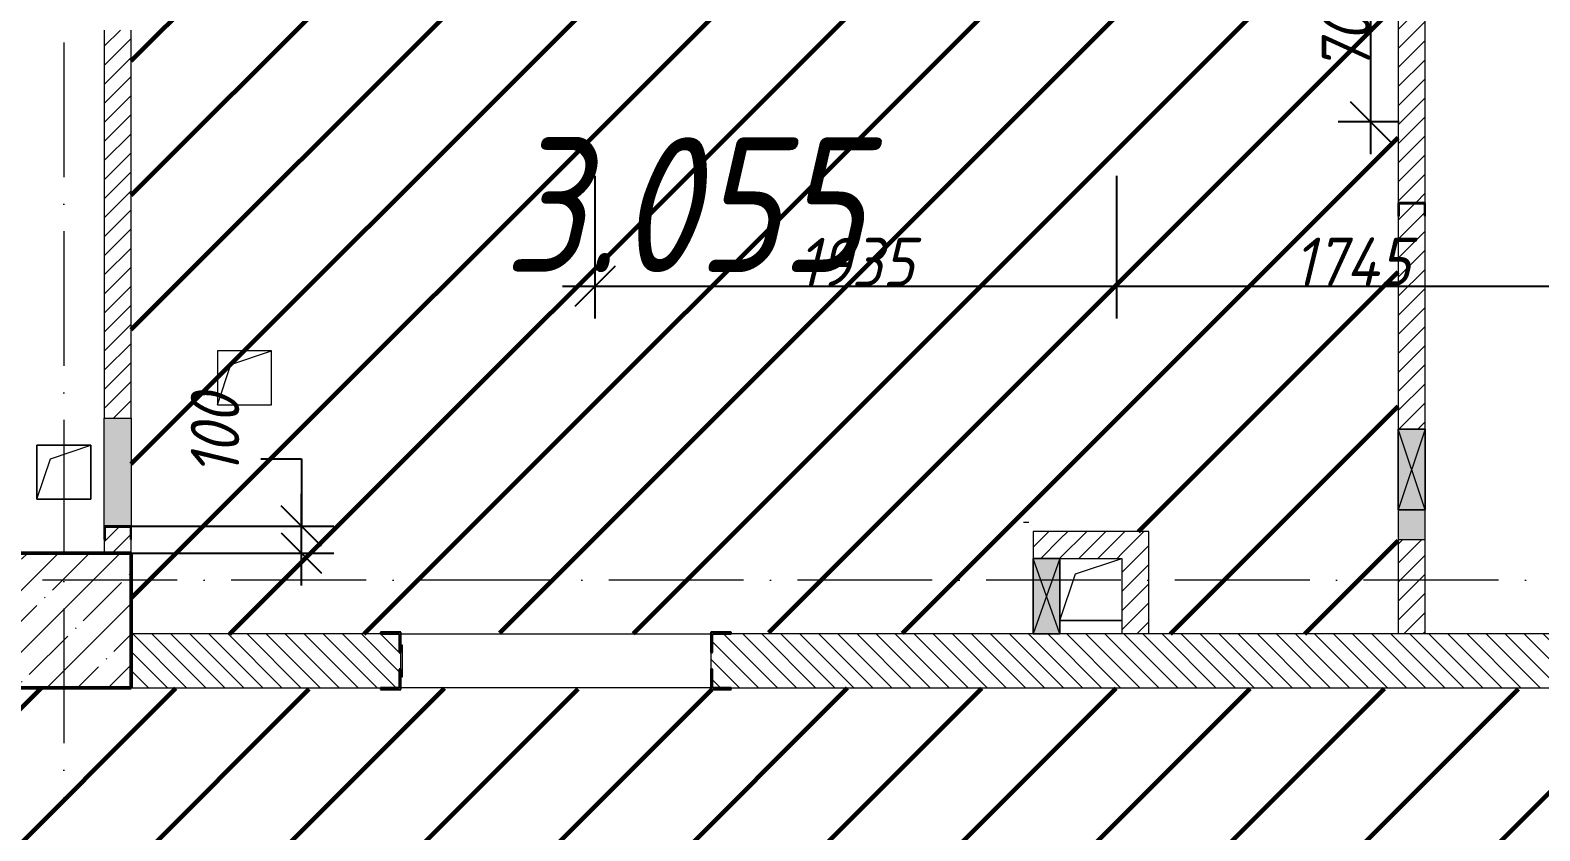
# Model space of a CAD drawing. Header units: millimetres. Extents: x -606178 to 312196, y -19338 to 632709.
# Drawn here: x -63090 to -57490, y 460245 to 463215 of the extents above; entities that cross this region are included whole.
import ezdxf

# ---------------------------------------------------------------- set-up
doc = ezdxf.new("R2010")
doc.units = ezdxf.units.MM
doc.linetypes.add('50_200_ШТРИХ_1Т_ш5_п1_п1_', pattern=[700, 500, -100, 0, -100])
for name, color, linetype, lineweight in [('6.4.1) Окр пт с инж. ПТ2.16', 3, 'Continuous', 60), ('A-____-____-DIMS', 7, 'Continuous', 9), ('A-DETL-GENF-OTLN', 7, 'Continuous', 9), ('A-FLOR-____-OTLN', 7, 'Continuous', 9), ('A-GENM-____-MCUT', 7, 'Continuous', 25), ('A-GENM-____-OTLN', 7, 'Continuous', 9), ('A-GENM-____-OTLN-1', 7, 'Continuous', 25), ('A-GLAZ-____-OTLN', 7, 'Continuous', 9), ('A-WALL-____-MCUT-3', 7, 'Continuous', 9), ('A-WALL-____-PATT-1', 7, 'Continuous', 9), ('A-WALL-FNSH-MCUT-1', 7, 'Continuous', 9), ('I-WALL-____-OTLN', 7, 'Continuous', 9), ('S-COLS-____-MCUT', 7, 'Continuous', 50), ('S-COLS-____-OTLN', 7, 'Continuous', 9), ('S-GRID-____-OTLN-1', 7, '50_200_ШТРИХ_1Т_ш5_п1_п1_', 9), ('Марки помещений', 7, 'Continuous', 9)]:
    doc.layers.add(name, color=color, linetype=linetype, lineweight=lineweight)
doc.styles.add('ISOCPEUR_I_10', font='isocpeui.ttf', dxfattribs={"width": 0.9, "height": 180})
doc.styles.add('ISOCPEUR_I_2', font='isocpeui.ttf', dxfattribs={"width": 0.85, "height": 2.3})
doc.dimstyles.new('ISO-1_8_0_9К_СРЕДНИЙ_Кладочные_3', dxfattribs={"dimscale": 304.8, "dimtxt": 179.276612, "dimasz": 0.492126, "dimexe": 0.393701, "dimexo": 0, "dimgap": 0, "dimtad": 1, "dimdec": 3, "dimrnd": 0.001, "dimdsep": 46, "dimtxsty": 'ISOCPEUR_I_10', "dimblk1": 'OBLIQUE', "dimblk2": 'OBLIQUE', "dimsah": 1, "dimcen": 0.09, "dimdle": 0.393701, "dimazin": 0, "dimtfac": 1, "dimtdec": 4, "dimtix": 1, "dimtmove": 0, "dimatfit": 3, "dimfxl": 1, "dimtvp": 1, "dimtolj": 1, "dimtzin": 0, "dimarcsym": 2})
doc.dimstyles.new('ISO-1_8_0_9К_СРЕДНИЙ_Кладочные_4', dxfattribs={"dimscale": 304.8, "dimtxt": 179.276612, "dimasz": 0.492126, "dimexe": 0.393701, "dimexo": 0, "dimgap": 0, "dimtad": 1, "dimdec": 3, "dimrnd": 0.001, "dimdsep": 46, "dimtxsty": 'ISOCPEUR_I_10', "dimblk1": 'OBLIQUE', "dimblk2": 'OBLIQUE', "dimsah": 1, "dimcen": 0.09, "dimdle": 0.393701, "dimazin": 0, "dimtfac": 1, "dimtdec": 4, "dimtix": 1, "dimtmove": 1, "dimatfit": 3, "dimfxl": 1, "dimtvp": 1, "dimtolj": 1, "dimtzin": 0, "dimarcsym": 2})
pattern_1 = [(45, (-140714.89, 451794.26), (-35.35534, 35.35534), [])]

# ---------------------------------------------------------------- blocks, each defined once
blk = doc.blocks.new('BSC_Колонна _Прямоугольная - 500х500-V158-АР1_План отверстий 3 этажа в осях 1-64_А-ГГ')
at = {"layer": 'S-COLS-____-OTLN'}
h = blk.add_hatch(dxfattribs=at)
h.set_pattern_fill('FP_182', color=256, style=0, pattern_type=2)
h.set_pattern_definition([(45, (-77750, -9231.04), (-114.04925, 114.04925), []), (45, (-77635.95, -9231.04), (-114.04925, 114.04925), [201.613, -40.323, 3.353, -36.97])])
h.paths.add_polyline_path([(-250, -250), (250, -250), (250, 250), (-250, 250)], flags=0)
at = {"layer": 'S-COLS-____-MCUT'}
for p, q in [((250, 250), (-250, 250)), ((-250, 250), (-250, -250)), ((250, -250), (250, 250)), ((-250, -250), (250, -250))]:
    blk.add_line(p, q, dxfattribs=at)
blk = doc.blocks.new('154_Стойка_СКБ_Уголок - СМ-2180_200-28268025-АР1_План отверстий 3 этажа в осях 1-64_А-ГГ')
at = {"layer": 'A-GENM-____-MCUT'}
for p, q in [((125, 156), (125, 81)), ((200, 156), (125, 156)), ((131, 81), (131, 150)), ((131, 150), (200, 150)), ((200, 150), (200, 156)), ((125, 81), (131, 81)), ((131, 19), (125, 19)), ((125, 19), (125, -56)), ((131, -50), (131, 19)), ((125, -56), (200, -56)), ((200, -50), (131, -50)), ((200, -56), (200, -50))]:
    blk.add_line(p, q, dxfattribs=at)
blk = doc.blocks.new('Стойка_Влож_Полоса боковая - Полоса-V165-АР1_План отверстий 3 этажа в осях 1-64_А-ГГ')
at = {"layer": 'A-GENM-____-OTLN'}
for p, q in [((-5, 60), (0, 60)), ((-5, -60), (-5, 60)), ((0, -60), (-5, -60))]:
    blk.add_line(p, q, dxfattribs=at)
blk = doc.blocks.new('154_Фахверк_СКБ_Швеллер - Тип_100_3960-28331862-АР1_План отверстий 3 этажа в осях 1-64_А-ГГ')
at = {"layer": 'A-GENM-____-MCUT'}
for p, q in [((175, 50), (125, 50)), ((125, 50), (125, -50)), ((128, 47), (175, 47)), ((128, -47), (128, 47)), ((175, 47), (175, 50)), ((125, -50), (175, -50)), ((175, -47), (128, -47)), ((175, -50), (175, -47))]:
    blk.add_line(p, q, dxfattribs=at)
blk = doc.blocks.new('AR_Отверстие Ниша - Лючок-32404601-АР1_План отверстий 3 этажа в осях 1-64_А-ГГ')
at = {"layer": 'A-GLAZ-____-OTLN'}
blk.add_hatch(color=256, dxfattribs=at).paths.add_polyline_path([(150, 50), (40, 50), (40, -50), (150, -50)], flags=0)
for p, q in [((150, 50), (40, 50)), ((150, -50), (150, 50)), ((40, -50), (150, -50))]:
    blk.add_line(p, q, dxfattribs=at)
blk = doc.blocks.new('AR_Отверстие Ниша - Лючок-32403866-АР1_План отверстий 3 этажа в осях 1-64_А-ГГ')
at = {"layer": 'A-GLAZ-____-OTLN'}
blk.add_hatch(color=256, dxfattribs=at).paths.add_polyline_path([(200, -50), (200, 50), (-200, 50), (-200, -50)], flags=0)
for p, q in [((-200, 50), (200, 50)), ((-200, -50), (-200, 50)), ((200, -50), (-200, -50))]:
    blk.add_line(p, q, dxfattribs=at)
blk = doc.blocks.new('154_Фахверк_СКБ_Швеллер - Тип_100_3960_зеркало-29769493-АР1_План отверстий 3 этажа в осях 1-64_А-ГГ')
at = {"layer": 'A-GENM-____-MCUT'}
for p, q in [((175, 50), (125, 50)), ((125, 50), (125, -50)), ((128, 47), (175, 47)), ((128, -47), (128, 47)), ((175, 47), (175, 50)), ((125, -50), (175, -50)), ((175, -47), (128, -47)), ((175, -50), (175, -47))]:
    blk.add_line(p, q, dxfattribs=at)
blk = doc.blocks.new('AR_Отверстие прямоугольное _в плите_ - AR_Отверстие прямоугольное _в плите_-30458127-АР1_План отверстий 3 этажа в осях 1-64_А-ГГ')
at = {"layer": 'A-GENM-____-OTLN'}
for p, q in [((100, 100), (-100, 100)), ((-100, 100), (-100, -100)), ((-50, 50), (100, 100)), ((100, -100), (100, 100)), ((-100, -100), (-50, 50)), ((-100, -100), (100, -100))]:
    blk.add_line(p, q, dxfattribs=at)
blk = doc.blocks.new('AR_Отверстие прямоугольное _в плите_ - AR_Отверстие прямоугольное _в плите_-30459207-АР1_План отверстий 3 этажа в осях 1-64_А-ГГ')
at = {"layer": 'A-GENM-____-OTLN'}
for p, q in [((100, 100), (-100, 100)), ((-100, 100), (-100, -100)), ((-50, 50), (100, 100)), ((100, -100), (100, 100)), ((-100, -100), (-50, 50)), ((-100, -100), (100, -100))]:
    blk.add_line(p, q, dxfattribs=at)
blk = doc.blocks.new('AR_Отверстие прямоугольное _в плите_ - AR_Отверстие прямоугольное _в плите_-30552839-АР1_План отверстий 3 этажа в осях 1-64_А-ГГ')
at = {"layer": 'A-GENM-____-OTLN'}
for p, q in [((-57.5, 57.5), (115, 115)), ((-115, -115), (-57.5, 57.5)), ((-115, -115), (115, -115))]:
    blk.add_line(p, q, dxfattribs=at)
blk = doc.blocks.new('AR_Отверстие прямоугольное _в стене__БезПР - AR_Отверстие прямоугольное _в стене__БезПР-36899009-АР1_План отверстий 3 этажа в осях 1-64_А-ГГ')
at = {"layer": 'A-GLAZ-____-OTLN'}
blk.add_hatch(color=256, dxfattribs=at).paths.add_polyline_path([(150, 50), (-150, 50), (-150, -50), (150, -50)], flags=0)
at = {"layer": 'A-DETL-GENF-OTLN'}
for p, q in [((-150, -50), (-150, 50)), ((-150, 50), (150, 50)), ((150, 50), (-150, -50)), ((-150, 50), (150, -50)), ((150, 50), (-150, 50)), ((-150, 50), (-150, -50)), ((150, 50), (150, -50)), ((150, -50), (150, 50)), ((150, -50), (-150, -50)), ((-150, -50), (150, -50))]:
    blk.add_line(p, q, dxfattribs=at)
at = {"layer": 'A-GLAZ-____-OTLN'}
blk.add_line((150, 50), (-150, 50), dxfattribs=at)
blk = doc.blocks.new('AR_Отверстие прямоугольное _в стене__БезПР - AR_Отверстие прямоугольное _в стене__БезПР-36899121-АР1_План отверстий 3 этажа в осях 1-64_А-ГГ')
at = {"layer": 'A-GLAZ-____-OTLN'}
blk.add_hatch(color=256, dxfattribs=at).paths.add_polyline_path([(140, 50), (-140, 50), (-140, -50), (140, -50)], flags=0)
at = {"layer": 'A-DETL-GENF-OTLN'}
for p, q in [((-140, -50), (-140, 50)), ((-140, 50), (140, 50)), ((140, 50), (-140, -50)), ((-140, 50), (140, -50)), ((140, 50), (-140, 50)), ((-140, 50), (-140, -50)), ((140, 50), (140, -50)), ((140, -50), (140, 50)), ((140, -50), (-140, -50)), ((-140, -50), (140, -50))]:
    blk.add_line(p, q, dxfattribs=at)
blk = doc.blocks.new('_Oblique')
at = {"color": 0, "linetype": 'ByBlock', "lineweight": -2}
blk.add_line((-0.5, -0.5), (0.5, 0.5), dxfattribs=at)
blk = doc.blocks.new('*D5034')
at = {"layer": 'A-____-____-DIMS', "color": 0, "lineweight": -2, "transparency": 16777216}
for p, q in [((-62234, 461625.2), (-62084, 461625.2)), ((-62084, 461625.2), (-62084, 461375.3)), ((-62084, 461155.3), (-62084, 461495.3)), ((-62761.8, 461375.3), (-61964, 461375.3)), ((-62714.9, 461275.3), (-61964, 461275.3))]:
    blk.add_line(p, q, dxfattribs=at)
at = {"layer": 'Defpoints', "color": 0, "transparency": 16777216}
for p in [(-62761.8, 461375.3), (-62084, 461375.3), (-62714.9, 461275.3)]:
    blk.add_point(p, dxfattribs=at)
at = {"layer": 'A-____-____-DIMS', "color": 0, "lineweight": -2, "transparency": 16777216, "xscale": 150, "yscale": 150, "zscale": 150}
for p, rotation in [((-62084, 461375.3), 90), ((-62084, 461275.3), 270)]:
    blk.add_blockref('_Oblique', p, dxfattribs=dict(at, rotation=rotation))
at = {"layer": 'A-____-____-DIMS', "color": 0, "transparency": 16777216, "insert": (-62494.3, 461561.1), "char_height": 180, "width": 368.207, "attachment_point": 1, "rotation": 90, "line_spacing_factor": 1.149209, "style": 'ISOCPEUR_I_10'}
blk.add_mtext('\\A1;100', dxfattribs=at)
blk = doc.blocks.new('*D5035')
at = {"layer": 'A-____-____-DIMS', "color": 0, "lineweight": -2, "transparency": 16777216}
for p, q in [((-58117.8, 463695.3), (-58117.8, 462755.3)), ((-57888.4, 463575.3), (-58237.8, 463575.3)), ((-58011.8, 462875.3), (-58237.8, 462875.3))]:
    blk.add_line(p, q, dxfattribs=at)
at = {"layer": 'Defpoints', "color": 0, "transparency": 16777216}
for p in [(-57888.4, 463575.3), (-58117.8, 462875.3), (-58011.8, 462875.3)]:
    blk.add_point(p, dxfattribs=at)
at = {"layer": 'A-____-____-DIMS', "color": 0, "lineweight": -2, "transparency": 16777216, "xscale": 150, "yscale": 150, "zscale": 150}
for p, rotation in [((-58117.8, 463575.3), 90), ((-58117.8, 462875.3), 270)]:
    blk.add_blockref('_Oblique', p, dxfattribs=dict(at, rotation=rotation))
at = {"layer": 'A-____-____-DIMS', "color": 0, "transparency": 16777216, "insert": (-58209, 463225.3), "char_height": 180, "width": 409.578, "attachment_point": 5, "rotation": 90, "style": 'ISOCPEUR_I_10'}
blk.add_mtext('\\A1;700', dxfattribs=at)
blk = doc.blocks.new('*D5180')
at = {"layer": 'A-____-____-DIMS', "color": 0, "lineweight": -2, "transparency": 16777216}
for p, q in [((-60994.9, 462675.3), (-60994.9, 462145)), ((-59059.9, 462675.3), (-59059.9, 462145)), ((-61114.9, 462265), (-58939.9, 462265))]:
    blk.add_line(p, q, dxfattribs=at)
at = {"layer": 'Defpoints', "color": 0, "transparency": 16777216}
for p in [(-60994.9, 462675.3), (-59059.9, 462675.3), (-59059.9, 462265)]:
    blk.add_point(p, dxfattribs=at)
at = {"layer": 'A-____-____-DIMS', "color": 0, "lineweight": -2, "transparency": 16777216, "xscale": 150, "yscale": 150, "zscale": 150, "rotation": 180}
blk.add_blockref('_Oblique', (-60994.9, 462265), dxfattribs=at)
at = {"layer": 'A-____-____-DIMS', "color": 0, "lineweight": -2, "transparency": 16777216, "xscale": 150, "yscale": 150, "zscale": 150}
blk.add_blockref('_Oblique', (-59059.9, 462265), dxfattribs=at)
at = {"layer": 'A-____-____-DIMS', "color": 0, "transparency": 16777216, "insert": (-60027.4, 462355), "char_height": 180, "width": 504.733, "attachment_point": 5, "style": 'ISOCPEUR_I_10'}
blk.add_mtext('\\A1;1935', dxfattribs=at)
blk = doc.blocks.new('*D5181')
at = {"layer": 'A-____-____-DIMS', "color": 0, "lineweight": -2, "transparency": 16777216}
for p, q in [((-57314.9, 463064.1), (-57314.9, 462145)), ((-59059.9, 462675.3), (-59059.9, 462145)), ((-59179.9, 462265), (-57194.9, 462265))]:
    blk.add_line(p, q, dxfattribs=at)
at = {"layer": 'Defpoints', "color": 0, "transparency": 16777216}
for p in [(-57314.9, 463064.1), (-59059.9, 462675.3), (-57314.9, 462265)]:
    blk.add_point(p, dxfattribs=at)
at = {"layer": 'A-____-____-DIMS', "color": 0, "lineweight": -2, "transparency": 16777216, "xscale": 150, "yscale": 150, "zscale": 150, "rotation": 180}
blk.add_blockref('_Oblique', (-59059.9, 462265), dxfattribs=at)
at = {"layer": 'A-____-____-DIMS', "color": 0, "lineweight": -2, "transparency": 16777216, "xscale": 150, "yscale": 150, "zscale": 150}
blk.add_blockref('_Oblique', (-57314.9, 462265), dxfattribs=at)
at = {"layer": 'A-____-____-DIMS', "color": 0, "transparency": 16777216, "insert": (-58187.4, 462356.1), "char_height": 180, "width": 521.281, "attachment_point": 5, "style": 'ISOCPEUR_I_10'}
blk.add_mtext('\\A1;1745', dxfattribs=at)

msp = doc.modelspace()

# ---------------------------------------------------------------- hatches: boundary and pattern name
at = {"layer": '6.4.1) Окр пт с инж. ПТ2.16'}
h = msp.add_hatch(dxfattribs=at)
h.set_pattern_fill('ANSI31', color=256, scale=111)
h.paths.add_polyline_path([(-63220.891, 463999.3011), (-63214.891, 464025.3011), (-63214.891, 464125.3011), (-65714.891, 464125.3011), (-65964.891, 464125.3011), (-65964.891, 463750.3011), (-65958.891, 463750.3011), (-65958.891, 463675.3011), (-65964.891, 461875.3011), (-65958.891, 461875.3011), (-65958.891, 461800.3011), (-65963.7481, 461375.3011), (-65764.891, 461375.3011), (-65764.891, 461275.3011), (-65714.891, 461275.3011), (-65714.891, 460975.3011), (-65589.891, 460975.3011), (-65589.891, 460981.3011), (-65514.891, 460981.3011), (-64364.891, 460975.3011), (-64364.891, 460981.3011), (-64289.891, 460981.3011), (-63214.891, 460975.3011), (-63214.891, 461275.3011), (-63214.891, 463215.3011), (-63214.891, 463415.3011), (-63214.891, 463451.3011), (-63220.891, 463451.3011)])
h.paths.add_polyline_path([(-58014.891, 463525.3011), (-58014.891, 464025.3011), (-58014.891, 464075.3011), (-58014.891, 464125.3011), (-59839.891, 464125.3011), (-59839.891, 464119.3011), (-59914.891, 464119.3011), (-61114.891, 464125.3011), (-61114.891, 464119.3011), (-61189.891, 464119.3011), (-62314.891, 464124.8113), (-62314.891, 463675.3011), (-62714.891, 463675.3011), (-62714.891, 463415.3011), (-62714.891, 463215.3011), (-62714.891, 461775.3011), (-62714.891, 461375.3011), (-62714.891, 461325.3011), (-62714.891, 461275.3011), (-62714.891, 460975.3011), (-61789.891, 460975.3011), (-61789.891, 460981.3011), (-61714.891, 460981.3011), (-60564.891, 460975.3011), (-60564.891, 460981.3011), (-60489.891, 460981.3011), (-59369.891, 460975.3011), (-59369.891, 461255.3011), (-59369.891, 461355.3011), (-58939.891, 461355.3011), (-58939.891, 460975.3011), (-58014.891, 460975.3011), (-58014.891, 461325.3011), (-58014.891, 461435.3011), (-58014.891, 461735.3011), (-58014.891, 462525.3011), (-58014.891, 462575.3011)])
h.paths.add_polyline_path([(-52064.891, 463375.3011), (-52064.891, 463875.3011), (-52064.891, 464125.3011), (-53939.891, 464125.3011), (-53939.891, 464119.3011), (-54014.891, 464119.3011), (-54014.891, 464125.3011), (-55214.891, 464125.3011), (-55214.891, 464119.3011), (-55289.891, 464119.3011), (-55914.891, 464121.153), (-55914.891, 463425.3011), (-57314.891, 463425.3011), (-57314.891, 461735.3011), (-57314.891, 461435.3011), (-57314.891, 460975.3011), (-55219.891, 460975.3011), (-55219.891, 460981.3011), (-55144.891, 460981.3011), (-55144.891, 460975.3011), (-53994.891, 460975.3011), (-53994.891, 460981.3011), (-53919.891, 460981.3011), (-52064.891, 460976.3654), (-52064.891, 462525.3011), (-52064.891, 462575.3011)])
h = msp.add_hatch(dxfattribs=at)
h.set_pattern_fill('ANSI31', color=256, scale=111)
h.paths.add_polyline_path([(-102414.891, 460775.3011), (-102914.891, 460775.3011), (-102914.891, 461025.3011), (-104714.891, 461025.3011), (-104714.891, 461019.3011), (-104789.891, 461019.3011), (-105214.891, 461023.3811), (-105214.891, 460925.3011), (-105414.891, 460925.3011), (-105414.891, 460775.3011), (-105914.891, 460775.3011), (-105914.891, 461025.3011), (-107714.891, 461025.3011), (-107714.891, 461019.3011), (-107789.891, 461019.3011), (-108839.891, 461025.3011), (-108839.891, 461019.3011), (-108914.891, 461019.3011), (-110714.891, 461025.3011), (-110714.891, 461019.3011), (-110789.891, 461019.3011), (-111414.891, 461025.3011), (-111414.891, 460775.3011), (-111914.891, 460775.3011), (-111914.891, 461025.3011), (-113714.891, 461025.3011), (-113714.891, 461019.3011), (-113789.891, 461019.3011), (-114214.891, 461023.3811), (-114214.891, 460925.3011), (-114414.891, 460925.3011), (-114414.891, 460775.3011), (-114914.891, 460775.3011), (-114914.891, 461025.3011), (-121964.891, 461025.3011), (-123114.891, 461025.3011), (-123114.891, 461275.3011), (-125679.3407, 461275.3011, -0.683488624), (-125772.5126, 461275.3011), (-131114.891, 461275.3011), (-131114.891, 461025.3011), (-135114.891, 461025.3011), (-142664.891, 461025.3011), (-142664.891, 460775.3011), (-142914.891, 460775.3011), (-142914.891, 460450.3011), (-142908.891, 460450.3011), (-142908.891, 460375.3011), (-142914.891, 458575.3011), (-142908.891, 458575.3011), (-142908.891, 458500.3011), (-142911.691, 458325.3011), (-142814.891, 458325.3011), (-142814.891, 458125.3011), (-142664.891, 458125.3011), (-142664.891, 457875.3011), (-134889.891, 457875.3011), (-134889.891, 457881.3011), (-134814.891, 457881.3011), (-133664.891, 457881.2181), (-133664.891, 457881.3011), (-133589.891, 457881.3011), (-132139.891, 457881.1949), (-132139.891, 457881.3011), (-132064.891, 457881.3011), (-130914.891, 457881.2153), (-130914.891, 457881.3011), (-130839.891, 457881.3011), (-129789.891, 457881.2215), (-129789.891, 457881.3011), (-129714.891, 457881.3011), (-128714.891, 457881.2242), (-128714.891, 457881.3011), (-128639.891, 457881.3011), (-128039.891, 457881.2543), (-128039.891, 457881.3011), (-127964.891, 457881.3011), (-126814.891, 457881.2106), (-126814.891, 457881.3011), (-126739.891, 457881.3011), (-121714.891, 457880.8993), (-121714.891, 457881.3011), (-121639.891, 457881.3011), (-117089.891, 457880.9107), (-117089.891, 457881.3011), (-117014.891, 457881.3011), (-115314.891, 457881.1449), (-115314.891, 457881.3011), (-115239.891, 457881.3011), (-111389.891, 457880.9375), (-111389.891, 457881.3011), (-111236.891, 457881.3011), (-111224.891, 457875.3011), (-110824.891, 457875.3011), (-110614.891, 457875.3011), (-110614.891, 457881.3011), (-110539.891, 457881.3011), (-110389.891, 457881.2858), (-110389.891, 457881.3011), (-110314.891, 457881.3011), (-109614.891, 457881.2295), (-109614.891, 457881.3011), (-109539.891, 457881.3011), (-107739.891, 457881.1144), (-107739.891, 457881.3011), (-107664.891, 457881.3011), (-106514.891, 457881.1778), (-106514.891, 457881.3011), (-106439.891, 457881.3011), (-102414.891, 457880.8598)])
h.paths.add_polyline_path([(-68864.891, 460775.3011), (-69364.891, 460775.3011), (-69364.891, 461025.3011), (-71864.891, 461025.3011), (-71864.891, 460775.3011), (-72364.891, 460775.3011), (-72364.891, 460925.3011), (-72564.891, 460925.3011), (-72539.891, 461000.3011), (-72364.891, 461025.3011), (-72364.891, 461275.3011), (-72708.891, 461275.3011), (-72708.891, 461206.3011), (-72714.891, 461094.3011), (-72714.891, 461275.3011), (-77864.891, 461275.3011), (-77864.891, 460996.7297), (-77664.891, 461025.3011), (-77664.891, 460925.3011), (-77864.891, 460925.3011), (-77864.891, 460775.3011), (-78364.891, 460775.3011), (-78364.891, 460925.3011), (-78564.891, 460925.3011), (-78564.891, 461025.3011), (-80514.891, 461025.3011), (-80514.891, 461019.3011), (-80589.891, 461019.3011), (-80864.891, 461025.3011), (-80864.891, 460775.3011), (-81364.891, 460775.3011), (-81364.891, 461025.3011), (-81639.891, 461025.3011), (-81639.891, 461019.3011), (-81714.891, 461019.3011), (-81714.891, 461025.3011), (-83514.891, 461025.3011), (-83514.891, 461019.3011), (-83589.891, 461019.3011), (-84639.891, 461025.3011), (-84639.891, 461019.3011), (-84714.891, 461019.3011), (-86514.891, 461025.3011), (-86514.891, 461019.3011), (-86664.891, 461019.3011), (-86664.891, 460925.3011), (-86864.891, 460925.3011), (-86864.891, 460775.3011), (-87364.891, 460775.3011), (-87364.891, 460925.3011), (-87564.891, 460925.3011), (-87539.891, 461000.3011), (-87364.891, 461025.3011), (-87364.891, 461275.3011), (-87708.891, 461275.3011), (-87708.891, 461206.3011), (-87714.891, 461094.3011), (-87714.891, 461275.3011), (-89514.891, 461275.3011), (-89514.891, 461206.3011), (-89514.891, 461094.3011), (-89514.891, 461019.3011), (-89589.891, 461019.3011), (-89864.891, 461025.3011), (-89864.891, 460775.3011), (-90364.891, 460775.3011), (-90364.891, 460925.3011), (-90564.891, 460925.3011), (-90539.891, 461000.3011), (-90364.891, 461025.3011), (-90364.891, 461275.3011), (-90708.891, 461275.3011), (-90708.891, 461206.3011), (-90714.891, 461094.3011), (-90714.891, 461275.3011), (-92514.891, 461275.3011), (-92514.891, 461206.3011), (-92514.891, 461094.3011), (-92514.891, 461019.3011), (-92589.891, 461019.3011), (-93639.891, 461025.3011), (-93639.891, 461019.3011), (-93714.891, 461019.3011), (-93714.891, 461025.3011), (-95514.891, 461025.3011), (-95514.891, 461019.3011), (-95664.891, 461019.3011), (-95664.891, 460925.3011), (-95864.891, 460925.3011), (-95864.891, 460775.3011), (-96364.891, 460775.3011), (-96364.891, 460925.3011), (-96564.891, 460925.3011), (-96539.891, 461000.3011), (-96364.891, 461025.3011), (-96364.891, 461275.3011), (-96708.891, 461275.3011), (-96708.891, 461206.3011), (-96714.891, 461094.3011), (-96714.891, 461275.3011), (-98514.891, 461275.3011), (-98514.891, 461206.3011), (-98514.891, 461094.3011), (-98514.891, 461019.3011), (-98589.891, 461019.3011), (-98864.891, 461025.3011), (-98864.891, 460775.3011), (-99364.891, 460775.3011), (-99364.891, 460925.3011), (-99564.891, 460925.3011), (-99539.891, 461000.3011), (-99364.891, 461025.3011), (-99364.891, 461275.3011), (-99708.891, 461275.3011), (-99708.891, 461206.3011), (-99714.891, 461094.3011), (-99714.891, 461275.3011), (-101514.891, 461275.3011), (-101514.891, 461206.3011), (-101514.891, 461094.3011), (-101514.891, 461019.3011), (-101589.891, 461019.3011), (-101864.891, 461025.3011), (-101864.891, 460775.3011), (-102364.891, 460775.3011), (-102364.891, 457875.3011), (-98339.891, 457875.3011), (-98339.891, 457881.3011), (-98264.891, 457881.3011), (-96564.891, 457881.082), (-96564.891, 457881.3011), (-96489.891, 457881.3011), (-95164.891, 457881.1236), (-95164.891, 457881.3011), (-95089.891, 457881.3011), (-94989.891, 457881.2873), (-94989.891, 457881.3011), (-94914.891, 457881.3011), (-93114.891, 457881.0511), (-93114.891, 457881.3011), (-93039.891, 457881.3011), (-86539.891, 457880.3574), (-86539.891, 457881.3011), (-86464.891, 457881.3011), (-84764.891, 457881.0076), (-84764.891, 457881.3011), (-84689.891, 457881.3011), (-84039.891, 457881.1829), (-84039.891, 457881.3011), (-83964.891, 457881.3011), (-83064.891, 457881.1337), (-83064.891, 457881.3011), (-82989.891, 457881.3011), (-77539.891, 457880.2556), (-77539.891, 457881.3011), (-77464.891, 457881.3011), (-75764.891, 457880.905), (-75764.891, 457881.3011), (-75689.891, 457881.3011), (-71739.891, 457880.3126), (-71739.891, 457881.3011), (-71664.891, 457881.3011), (-70764.891, 457881.0305), (-70764.891, 457881.3011), (-70689.891, 457881.3011), (-68864.891, 457880.7241)])
h.paths.add_polyline_path([(-99708.891, 461025.3011), (-99639.891, 461025.3011), (-99639.891, 461019.3011), (-99708.891, 461019.3011)], flags=16)
h.paths.add_polyline_path([(-96708.891, 461025.3011), (-96639.891, 461025.3011), (-96639.891, 461019.3011), (-96708.891, 461019.3011)], flags=16)
h.paths.add_polyline_path([(-90708.891, 461025.3011), (-90639.891, 461025.3011), (-90639.891, 461019.3011), (-90708.891, 461019.3011)], flags=16)
h.paths.add_polyline_path([(-87708.891, 461025.3011), (-87639.891, 461025.3011), (-87639.891, 461019.3011), (-87708.891, 461019.3011)], flags=16)
h.paths.add_polyline_path([(-72708.891, 461025.3011), (-72639.891, 461025.3011), (-72639.891, 461019.3011), (-72708.891, 461019.3011)], flags=16)
h.paths.add_polyline_path([(-51664.891, 460775.3011), (-53919.891, 460775.3011), (-53919.891, 460769.3011), (-53994.891, 460769.3011), (-53994.891, 460775.3011), (-55144.891, 460775.3011), (-55144.891, 460769.3011), (-55219.891, 460769.3011), (-60489.891, 460775.3011), (-60489.891, 460769.3011), (-60564.891, 460769.3011), (-61714.891, 460775.3011), (-61714.891, 460769.3011), (-61789.891, 460769.3011), (-62714.891, 460775.3011), (-63214.891, 460775.3011), (-64289.891, 460775.3011), (-64289.891, 460769.3011), (-64364.891, 460769.3011), (-64364.891, 460775.3011), (-65514.891, 460775.3011), (-65514.891, 460769.3011), (-65589.891, 460769.3011), (-65714.891, 460775.3011), (-66214.891, 460775.3011), (-66214.891, 461025.3011), (-68314.891, 461025.3011), (-68314.891, 460775.3011), (-68814.891, 460775.3011), (-68814.891, 457875.3011), (-68314.891, 457875.3011), (-67989.891, 457875.3011), (-67989.891, 457881.3011), (-67914.891, 457881.3011), (-66214.891, 457880.6715), (-66214.891, 457881.3011), (-66139.891, 457881.3011), (-62489.891, 457879.7829), (-62489.891, 457881.3011), (-62414.891, 457881.3011), (-61714.891, 457880.9086), (-61714.891, 457881.3011), (-61639.891, 457881.3011), (-61489.891, 457881.2104), (-61489.891, 457881.3011), (-61414.891, 457881.3011), (-60714.891, 457880.8681), (-60714.891, 457881.3011), (-60639.891, 457881.3011), (-60489.891, 457881.2003), (-60489.891, 457881.3011), (-60414.891, 457881.3011), (-51714.891, 457875.3011), (-51664.891, 457875.3011), (-51664.891, 458575.3011)])
at = {"layer": 'A-WALL-____-PATT-1'}
h = msp.add_hatch(dxfattribs=at)
h.set_pattern_fill('FP_5', color=256, style=0, pattern_type=2)
h.set_pattern_definition(pattern_1)
h.paths.add_polyline_path([(-58014.891, 460975.3011), (-57914.891, 460975.3011), (-57914.891, 461325.3011), (-58014.891, 461325.3011), (-58014.891, 461128.6162)], flags=0)
h.paths.add_polyline_path([(-57914.891, 461735.3011), (-57914.891, 462525.3011), (-57917.891, 462525.3011), (-57917.891, 462572.3011), (-58011.891, 462572.3011), (-58011.891, 462525.3011), (-58014.891, 462525.3011), (-58014.891, 461735.3011), (-57917.891, 461735.3011)], flags=0)
h.paths.add_polyline_path([(-57914.891, 462575.3011), (-57914.891, 463525.3011), (-58014.891, 463525.3011), (-58014.891, 462575.3011), (-57917.891, 462575.3011)], flags=0)
h.paths.add_polyline_path([(-57917.891, 464028.3011), (-57917.891, 464075.3011), (-57914.891, 464075.3011), (-57914.891, 464125.3011), (-58014.891, 464125.3011), (-58014.891, 464075.3011), (-58011.891, 464075.3011), (-58011.891, 464028.3011)], flags=0)
h = msp.add_hatch(dxfattribs=at)
h.set_pattern_fill('FP_5', color=256, style=0, pattern_type=2)
h.set_pattern_definition(pattern_1)
h.paths.add_polyline_path([(-62814.891, 461275.3011), (-62714.891, 461275.3011), (-62714.891, 461325.3011), (-62717.891, 461325.3011), (-62717.891, 461372.3011), (-62811.891, 461372.3011), (-62812.8076, 461325.3011), (-62814.891, 461325.3011)], flags=0)
h.paths.add_polyline_path([(-62794.0576, 461775.3011), (-62714.891, 461775.3011), (-62714.891, 463215.3011), (-62814.891, 463215.3011), (-62814.891, 461775.3011)], flags=0)
h.paths.add_polyline_path([(-62725.7243, 463415.3011), (-62714.891, 463415.3011), (-62714.891, 463775.3011), (-62814.891, 463775.3011), (-62814.891, 463415.3011)], flags=0)
h = msp.add_hatch(dxfattribs=at)
h.set_pattern_fill('FP_5', color=256, style=0, pattern_type=2)
h.set_pattern_definition(pattern_1)
h.paths.add_polyline_path([(-59269.891, 461255.3011), (-59269.891, 461355.3011), (-59369.891, 461355.3011), (-59369.891, 461255.3011)], flags=0)
h = msp.add_hatch(dxfattribs=at)
h.set_pattern_fill('FP_5', color=256, style=0, pattern_type=2)
h.set_pattern_definition(pattern_1)
h.paths.add_polyline_path([(-59039.891, 461255.3011), (-59039.891, 461355.3011), (-59269.891, 461355.3011), (-59269.891, 461255.3011)], flags=0)
h = msp.add_hatch(dxfattribs=at)
h.set_pattern_fill('FP_5', color=256, style=0, pattern_type=2)
h.set_pattern_definition(pattern_1)
h.paths.add_polyline_path([(-59039.891, 460975.3011), (-58939.891, 460975.3011), (-58939.891, 461355.3011), (-59039.891, 461355.3011), (-59039.891, 461128.6162)], flags=0)
h = msp.add_hatch(dxfattribs=at)
h.set_pattern_fill('FP_6', color=256, style=0, pattern_type=2)
h.set_pattern_definition([(135, (-140714.89, 451794.26), (-35.35534, -35.35534), [])])
h.paths.add_polyline_path([(-51664.891, 460775.3011), (-51664.891, 460975.3011), (-53988.891, 460974.7861), (-53988.891, 460906.3011), (-53994.891, 460906.3011), (-53994.891, 460844.3011), (-53988.891, 460844.3011), (-53988.891, 460775.3011), (-52355.3535, 460775.3011)], flags=0)
h.paths.add_polyline_path([(-55890.2821, 460775.3011), (-55150.891, 460775.3011), (-55150.891, 460844.3011), (-55144.891, 460844.3011), (-55144.891, 460906.3011), (-55150.891, 460906.3011), (-55150.891, 460975.3011), (-60558.891, 460975.3011), (-60558.891, 460906.3011), (-60564.891, 460906.3011), (-60564.891, 460844.3011), (-60558.891, 460844.3011), (-60558.891, 460775.3011), (-57657.7464, 460775.3011)], flags=0)
h.paths.add_polyline_path([(-61789.891, 460775.3011), (-61720.891, 460775.3011), (-61720.891, 460844.3011), (-61714.891, 460844.3011), (-61714.891, 460906.3011), (-61720.891, 460906.3011), (-61720.891, 460975.3011), (-62714.891, 460975.3011), (-62714.891, 460775.3011)], flags=0)

# ---------------------------------------------------------------- linework, layer by layer
at = {"layer": 'A-FLOR-____-OTLN'}
for p, q in [((-63064.891, 461675.3011), (-62864.891, 461675.3011)), ((-63064.891, 461475.3011), (-63064.891, 461675.3011)), ((-62864.891, 461675.3011), (-62864.891, 461475.3011)), ((-62864.891, 461475.3011), (-63064.891, 461475.3011)), ((-59039.891, 461025.3011), (-59269.891, 461025.3011))]:
    msp.add_line(p, q, dxfattribs=at)
at = {"layer": 'A-WALL-____-MCUT-3'}
for p, q in [((-61789.891, 460975.3011), (-62714.891, 460975.3011)), ((-59369.891, 460975.3011), (-60489.891, 460975.3011)), ((-55219.891, 460975.3011), (-59269.891, 460975.3011)), ((-61714.891, 460844.3011), (-61714.891, 460906.3011)), ((-60564.891, 460906.3011), (-60564.891, 460844.3011)), ((-62714.891, 460775.3011), (-61789.891, 460775.3011)), ((-60489.891, 460775.3011), (-55219.891, 460775.3011))]:
    msp.add_line(p, q, dxfattribs=at)
at = {"layer": 'A-WALL-FNSH-MCUT-1'}
for p, q in [((-58014.891, 463525.3011), (-58014.891, 462575.3011)), ((-57914.891, 462575.3011), (-57914.891, 463525.3011)), ((-62814.891, 463215.3011), (-62814.891, 461775.3011)), ((-62714.891, 461775.3011), (-62714.891, 463215.3011)), ((-58014.891, 462525.3011), (-58014.891, 461735.3011)), ((-57914.891, 461735.3011), (-57914.891, 462525.3011)), ((-59404.891, 461390.3011), (-59384.891, 461390.3011)), ((-59369.891, 461355.3011), (-59369.891, 461255.3011)), ((-58939.891, 461355.3011), (-59369.891, 461355.3011)), ((-58939.891, 460975.3011), (-58939.891, 461355.3011)), ((-62814.891, 461325.3011), (-62814.891, 461275.3011)), ((-62714.891, 461275.3011), (-62714.891, 461325.3011)), ((-58014.891, 461325.3011), (-58014.891, 460975.3011)), ((-57914.891, 460975.3011), (-57914.891, 461325.3011)), ((-59269.891, 461255.3011), (-59039.891, 461255.3011)), ((-59039.891, 461255.3011), (-59039.891, 460975.3011))]:
    msp.add_line(p, q, dxfattribs=at)
at = {"layer": 'I-WALL-____-OTLN'}
for p, q in [((-61714.891, 460975.3011), (-60564.891, 460975.3011)), ((-60564.891, 460775.3011), (-61714.891, 460775.3011))]:
    msp.add_line(p, q, dxfattribs=at)
at = {"layer": 'S-GRID-____-OTLN-1'}
for p, q in [((-62964.891, 501675.2188), (-62964.891, 460364.1588)), ((-36640.4843, 461175.3011), (-145171.2534, 461175.3011))]:
    msp.add_line(p, q, dxfattribs=at)

# ---------------------------------------------------------------- block references
at = {"layer": 'A-GENM-____-OTLN'}
for name, p in [('AR_Отверстие прямоугольное _в плите_ - AR_Отверстие прямоугольное _в плите_-30459207-АР1_План отверстий 3 этажа в осях 1-64_А-ГГ', (-62295.2317, 461925.3011)), ('AR_Отверстие прямоугольное _в плите_ - AR_Отверстие прямоугольное _в плите_-30458127-АР1_План отверстий 3 этажа в осях 1-64_А-ГГ', (-62964.891, 461575.3011)), ('AR_Отверстие прямоугольное _в плите_ - AR_Отверстие прямоугольное _в плите_-30552839-АР1_План отверстий 3 этажа в осях 1-64_А-ГГ', (-59154.891, 461140.3011))]:
    msp.add_blockref(name, p, dxfattribs=at)
at = {"layer": 'A-GENM-____-OTLN', "rotation": 180}
msp.add_blockref('Стойка_Влож_Полоса боковая - Полоса-V165-АР1_План отверстий 3 этажа в осях 1-64_А-ГГ', (-61714.891, 460875.3011), dxfattribs=at)
at = {"layer": 'A-GENM-____-OTLN-1'}
for name, p, rotation in [('154_Фахверк_СКБ_Швеллер - Тип_100_3960-28331862-АР1_План отверстий 3 этажа в осях 1-64_А-ГГ', (-57964.891, 462700.3011), 270), ('154_Фахверк_СКБ_Швеллер - Тип_100_3960_зеркало-29769493-АР1_План отверстий 3 этажа в осях 1-64_А-ГГ', (-62764.891, 461500.3011), 269.9999999999998), ('154_Стойка_СКБ_Уголок - СМ-2180_200-28268025-АР1_План отверстий 3 этажа в осях 1-64_А-ГГ', (-61589.891, 460925.3011), 180)]:
    msp.add_blockref(name, p, dxfattribs=dict(at, rotation=rotation))
msp.add_blockref('154_Стойка_СКБ_Уголок - СМ-2180_200-28268025-АР1_План отверстий 3 этажа в осях 1-64_А-ГГ', (-60689.891, 460825.3011), dxfattribs=at)
at = {"layer": 'A-GLAZ-____-OTLN'}
for name, p, rotation in [('AR_Отверстие Ниша - Лючок-32403866-АР1_План отверстий 3 этажа в осях 1-64_А-ГГ', (-62764.891, 461575.3011), 269.9999999999998), ('AR_Отверстие прямоугольное _в стене__БезПР - AR_Отверстие прямоугольное _в стене__БезПР-36899009-АР1_План отверстий 3 этажа в осях 1-64_А-ГГ', (-57964.891, 461585.3011), 270), ('AR_Отверстие Ниша - Лючок-32404601-АР1_План отверстий 3 этажа в осях 1-64_А-ГГ', (-57964.891, 461475.3011), 270), ('AR_Отверстие прямоугольное _в стене__БезПР - AR_Отверстие прямоугольное _в стене__БезПР-36899121-АР1_План отверстий 3 этажа в осях 1-64_А-ГГ', (-59319.891, 461115.3011), 270)]:
    msp.add_blockref(name, p, dxfattribs=dict(at, rotation=rotation))
at = {"layer": 'S-COLS-____-OTLN'}
msp.add_blockref('BSC_Колонна _Прямоугольная - 500х500-V158-АР1_План отверстий 3 этажа в осях 1-64_А-ГГ', (-62964.891, 461025.3011), dxfattribs=at)

# ---------------------------------------------------------------- texts
at = {"layer": 'Марки помещений', "insert": (-61334.6178, 462817.7884), "char_height": 500, "width": 785.65375, "attachment_point": 1, "style": 'ISOCPEUR_I_2'}
msp.add_mtext('3.055', dxfattribs=at)

# ---------------------------------------------------------------- dimensions: what is measured, and where the dimension line sits
at = {"layer": 'A-____-____-DIMS'}
dim = msp.add_linear_dim(base=(-58117.8362, 462875.3011), p1=(-57888.4029, 463575.3011), p2=(-58011.7702, 462875.3011), angle=90, dimstyle='ISO-1_8_0_9К_СРЕДНИЙ_Кладочные_3', override={"dimpost": '<>', "dimfxl": 710.787931}, dxfattribs=at)
dim.commit()
dim.dimension.update_dxf_attribs({"geometry": '*D5035', "text_midpoint": (-58208.9953, 463225.3011)})
for base, p1, p2, override, picture, middle in [((-57314.891, 462264.9879), (-59059.891, 462675.3011), (-57314.891, 463064.053), {"dimpost": '<>', "dimfxl": 1787.778793}, '*D5181', (-58187.391, 462356.147)), ((-59059.891, 462264.9879), (-60994.891, 462675.3011), (-59059.891, 462675.3011), {"dimpost": '<>', "dimfxl": 1935}, '*D5180', (-60027.391, 462354.9879))]:
    dim = msp.add_linear_dim(base=base, p1=p1, p2=p2, dimstyle='ISO-1_8_0_9К_СРЕДНИЙ_Кладочные_3', override=override, dxfattribs=at)
    dim.commit()
    dim.dimension.update_dxf_attribs({"geometry": picture, "text_midpoint": middle})
dim = msp.add_linear_dim(base=(-62084.0233, 461375.3011), p1=(-62714.891, 461275.3011), p2=(-62761.843, 461375.3011), angle=90, dimstyle='ISO-1_8_0_9К_СРЕДНИЙ_Кладочные_4', override={"dimpost": '<>', "dimfxl": 110.473935}, dxfattribs=at)
dim.commit()
dim.dimension.update_dxf_attribs({"geometry": '*D5034', "text_midpoint": (-62199.1853, 461625.1773), "dimtype": 160, "text_rotation": 90})

doc.saveas('drawing.dxf')
